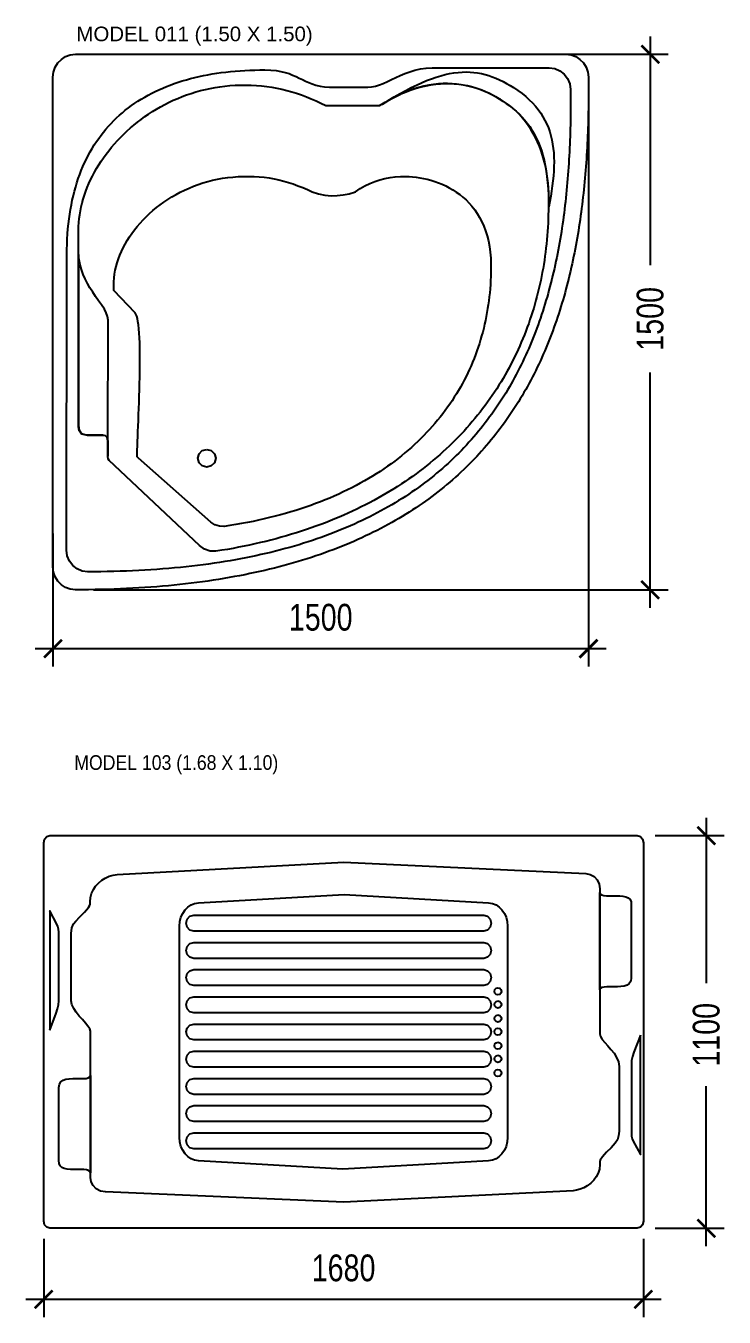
# Model space of a CAD drawing. Header units: millimetres. Extents: x 2134 to 13747, y 1479 to 10829.
# Drawn here: x 4373 to 6329, y 7196 to 10813 of the extents above; entities that cross this region are included whole.
import ezdxf
from ezdxf.enums import TextEntityAlignment as Align

# ---------------------------------------------------------------- set-up
doc = ezdxf.new("R2010")
doc.units = ezdxf.units.MM
doc.layers.add('dim', color=4, linetype='Continuous', lineweight=18)
doc.layers.add('dwgmodels.com', color=250, linetype='Continuous')
doc.layers.add('Text', color=3, linetype='Continuous', plot=False)
doc.styles.add('KOTE', font='romrust.shx', dxfattribs={"width": 0.8})
doc.styles.add('SN0', font='Arial')
doc.dimstyles.new('cad-block.com 50', dxfattribs={"dimscale": 50, "dimtxt": 1.5, "dimasz": 1, "dimexe": 1, "dimexo": 1, "dimgap": 1, "dimtad": 1, "dimdec": 0, "dimzin": 1, "dimdsep": 46, "dimtxsty": 'KOTE', "dimblk": 'ARCHTICK', "dimcen": 0, "dimdle": 1, "dimclrd": 4, "dimclre": 4, "dimclrt": 7, "dimadec": 0, "dimazin": 0, "dimtfac": 0.666667, "dimtdec": 0, "dimtix": 1, "dimtmove": 2, "dimatfit": 0, "dimfxl": 1, "dimtvp": 1, "dimtolj": 1, "dimarcsym": 0})

# ---------------------------------------------------------------- blocks, each defined once
blk = doc.blocks.new('Modelo 011')
at = {"color": 0}
for points in [[(0.248323, 0), (5.657193, 0), (5.71388, -0.006722), (5.765908, -0.025856), (5.811831, -0.055849), (5.8502, -0.095149), (5.879569, -0.142205), (5.89849, -0.195465), (5.905516, -0.253378), (5.905882, -0.296561), (5.906117, -0.339727), (5.906218, -0.382872), (5.906181, -0.425996), (5.906006, -0.469095), (5.90569, -0.512168), (5.90523, -0.555214), (5.904624, -0.598229), (5.903869, -0.641213), (5.902964, -0.684162), (5.901905, -0.727075), (5.900691, -0.769951), (5.899319, -0.812786), (5.897787, -0.855579), (5.896093, -0.898329), (5.894233, -0.941032), (5.892206, -0.983687), (5.890009, -1.026293), (5.88764, -1.068846), (5.885096, -1.111345), (5.882376, -1.153788), (5.879477, -1.196174), (5.876396, -1.238499), (5.873131, -1.280762), (5.86968, -1.322961), (5.86604, -1.365095), (5.86221, -1.40716), (5.858186, -1.449155), (5.853966, -1.491078), (5.849548, -1.532928), (5.84493, -1.574701), (5.840108, -1.616396), (5.835082, -1.658011), (5.829848, -1.699545), (5.824404, -1.740994), (5.818748, -1.782357), (5.812877, -1.823632), (5.806789, -1.864818), (5.800482, -1.905911), (5.793953, -1.94691), (5.7872, -1.987813), (5.780221, -2.028619), (5.773012, -2.069324), (5.765573, -2.109927), (5.7579, -2.150427), (5.749991, -2.19082), (5.741843, -2.231105), (5.733455, -2.271281), (5.724824, -2.311344), (5.715948, -2.351293), (5.706823, -2.391127), (5.697449, -2.430842), (5.687822, -2.470437), (5.677941, -2.509911), (5.667802, -2.54926), (5.657403, -2.588484), (5.646743, -2.627579), (5.635818, -2.666545), (5.624627, -2.705378), (5.613166, -2.744078), (5.601434, -2.782641), (5.589428, -2.821067), (5.577147, -2.859352), (5.564586, -2.897496), (5.551745, -2.935495), (5.538621, -2.973349), (5.525211, -3.011054), (5.511513, -3.04861), (5.497524, -3.086014), (5.483243, -3.123263), (5.468667, -3.160357), (5.453794, -3.197293), (5.43862, -3.234069), (5.423145, -3.270683), (5.407365, -3.307132), (5.391278, -3.343416), (5.374882, -3.379532), (5.358174, -3.415478), (5.341152, -3.451252), (5.323814, -3.486852), (5.306158, -3.522276), (5.28818, -3.557522), (5.269878, -3.592588), (5.251251, -3.627472), (5.232296, -3.662172), (5.21301, -3.696686), (5.193391, -3.731012), (5.173438, -3.765149), (5.153146, -3.799093), (5.132514, -3.832843), (5.11154, -3.866397), (5.090222, -3.899754), (5.068556, -3.93291), (5.046541, -3.965865), (5.024174, -3.998615), (5.001452, -4.03116), (4.978374, -4.063496), (4.954938, -4.095623), (4.93114, -4.127537), (4.906978, -4.159238), (4.88245, -4.190723), (4.857554, -4.221989), (4.832288, -4.253036), (4.806648, -4.283861), (4.780632, -4.314462), (4.754239, -4.344837), (4.727466, -4.374984), (4.70031, -4.404901), (4.672769, -4.434586), (4.644841, -4.464037), (4.616523, -4.493252), (4.587813, -4.522229), (4.558709, -4.550966), (4.529208, -4.579462), (4.499308, -4.607713), (4.469006, -4.635718), (4.4383, -4.663476), (4.407189, -4.690983), (4.375668, -4.718239), (4.343737, -4.745241), (4.311393, -4.771986), (4.278632, -4.798474), (4.245454, -4.824702), (4.211855, -4.850667), (4.177834, -4.876369), (4.143387, -4.901805), (4.108513, -4.926973), (4.073209, -4.951871), (4.037473, -4.976497), (4.001302, -5.00085), (3.964695, -5.024926), (3.927648, -5.048724), (3.890159, -5.072242), (3.852226, -5.095479), (3.813847, -5.118431), (3.775019, -5.141098), (3.735739, -5.163476), (3.696007, -5.185565), (3.655818, -5.207362), (3.615171, -5.228864), (3.574064, -5.250071), (3.532493, -5.27098), (3.490458, -5.291589), (3.447954, -5.311896), (3.404981, -5.331899), (3.361535, -5.351597), (3.317614, -5.370986), (3.273216, -5.390065), (3.228338, -5.408832), (3.182979, -5.427286), (3.137135, -5.445423), (3.090805, -5.463243), (3.043986, -5.480743), (2.996675, -5.49792), (2.948871, -5.514774), (2.90057, -5.531302), (2.851771, -5.547502), (2.802472, -5.563372), (2.752669, -5.57891), (2.70236, -5.594114), (2.651544, -5.608983), (2.600217, -5.623513), (2.548378, -5.637703), (2.496024, -5.651552), (2.443152, -5.665057), (2.389761, -5.678215), (2.335847, -5.691026), (2.281409, -5.703487), (2.226444, -5.715596), (2.17095, -5.727351), (2.114925, -5.73875), (2.058365, -5.749791), (2.00127, -5.760472), (1.943635, -5.770791), (1.88546, -5.780747), (1.826741, -5.790336), (1.767476, -5.799558), (1.707663, -5.80841), (1.6473, -5.816889), (1.586384, -5.824995), (1.524913, -5.832725), (1.462884, -5.840077), (1.400295, -5.847049), (1.337144, -5.853639), (1.273428, -5.859846), (1.209146, -5.865666), (1.144293, -5.871099), (1.078869, -5.876141), (1.012871, -5.880792), (0.946297, -5.885049), (0.879143, -5.888909), (0.811408, -5.892372), (0.74309, -5.895435), (0.674186, -5.898097), (0.604693, -5.900354), (0.53461, -5.902205), (0.463934, -5.903649), (0.392662, -5.904682), (0.320792, -5.905304), (0.248323, -5.905512), (0.248323, -5.905512), (0.191566, -5.898789), (0.139369, -5.879656), (0.093252, -5.849664), (0.054735, -5.810363), (0.025341, -5.763307), (0.006588, -5.710045), (0, -5.65213), (0, -5.65213), (0, -0.253378), (0.006588, -0.195463), (0.025339, -0.142201), (0.054733, -0.095146), (0.093249, -0.055846), (0.139366, -0.025855), (0.191564, -0.006722), (0.248323, 0)], [(2.336307, -0.171905), (2.401964, -0.173863), (2.460624, -0.179494), (2.513182, -0.188294), (2.560537, -0.199762), (2.603583, -0.213394), (2.643217, -0.228686), (2.680337, -0.245137), (2.715837, -0.262243), (2.750614, -0.2795), (2.785565, -0.296407), (2.821586, -0.31246), (2.859574, -0.327155), (2.900424, -0.339991), (2.945034, -0.350464), (2.994299, -0.35807), (3.049116, -0.362308), (3.110382, -0.362673), (3.471323, -0.362681), (3.513734, -0.359573), (3.556255, -0.350869), (3.599181, -0.337502), (3.642806, -0.320404), (3.687425, -0.300509), (3.733332, -0.278748), (3.78082, -0.256054), (3.830185, -0.233361), (3.881721, -0.2116), (3.935722, -0.191704), (3.992482, -0.174606), (4.052296, -0.161238), (4.115459, -0.152534), (4.182264, -0.149425), (5.473823, -0.149425), (5.535668, -0.157981), (5.591238, -0.182103), (5.638369, -0.219472), (5.6749, -0.267768), (5.698665, -0.324672), (5.707504, -0.387866), (5.707867, -0.431097), (5.708089, -0.474308), (5.708168, -0.517498), (5.708101, -0.560665), (5.707885, -0.603805), (5.707518, -0.646916), (5.706997, -0.689997), (5.706319, -0.733045), (5.705482, -0.776058), (5.704483, -0.819034), (5.703319, -0.86197), (5.701988, -0.904863), (5.700487, -0.947713), (5.698813, -0.990516), (5.696963, -1.03327), (5.694935, -1.075973), (5.692727, -1.118623), (5.690335, -1.161218), (5.687757, -1.203754), (5.68499, -1.24623), (5.682032, -1.288644), (5.678879, -1.330994), (5.675529, -1.373276), (5.67198, -1.41549), (5.668229, -1.457632), (5.664273, -1.4997), (5.660109, -1.541692), (5.655735, -1.583606), (5.651148, -1.62544), (5.646345, -1.66719), (5.641324, -1.708856), (5.636082, -1.750435), (5.630616, -1.791924), (5.624924, -1.833321), (5.619003, -1.874624), (5.61285, -1.915831), (5.606463, -1.956939), (5.599839, -1.997946), (5.592975, -2.03885), (5.585869, -2.079649), (5.578517, -2.12034), (5.570918, -2.160921), (5.563068, -2.20139), (5.554965, -2.241744), (5.546606, -2.281982), (5.537989, -2.3221), (5.529111, -2.362098), (5.519968, -2.401971), (5.510559, -2.44172), (5.500881, -2.48134), (5.490931, -2.520829), (5.480707, -2.560186), (5.470205, -2.599409), (5.459423, -2.638494), (5.448359, -2.677439), (5.437009, -2.716243), (5.425371, -2.754904), (5.413443, -2.793418), (5.401221, -2.831783), (5.388703, -2.869998), (5.375887, -2.90806), (5.362769, -2.945966), (5.349347, -2.983715), (5.335618, -3.021305), (5.32158, -3.058732), (5.30723, -3.095995), (5.292565, -3.133091), (5.277583, -3.170019), (5.26228, -3.206775), (5.246655, -3.243358), (5.230704, -3.279766), (5.214425, -3.315996), (5.197815, -3.352045), (5.180872, -3.387912), (5.163592, -3.423594), (5.145974, -3.459089), (5.128014, -3.494396), (5.109709, -3.52951), (5.091058, -3.564431), (5.072057, -3.599156), (5.052704, -3.633682), (5.032996, -3.668008), (5.01293, -3.702132), (4.992504, -3.73605), (4.971715, -3.76976), (4.95056, -3.803262), (4.929037, -3.836551), (4.907143, -3.869626), (4.884875, -3.902485), (4.86223, -3.935125), (4.839207, -3.967544), (4.815801, -3.99974), (4.792012, -4.03171), (4.767835, -4.063453), (4.743268, -4.094966), (4.718309, -4.126246), (4.692955, -4.157292), (4.667203, -4.188101), (4.64105, -4.218671), (4.614494, -4.249), (4.587533, -4.279085), (4.560162, -4.308924), (4.532381, -4.338516), (4.504185, -4.367856), (4.475573, -4.396944), (4.446542, -4.425778), (4.417088, -4.454354), (4.387211, -4.48267), (4.356905, -4.510725), (4.32617, -4.538516), (4.295002, -4.566041), (4.263399, -4.593297), (4.231357, -4.620282), (4.198875, -4.646994), (4.16595, -4.673431), (4.132578, -4.699591), (4.098758, -4.72547), (4.064486, -4.751068), (4.029761, -4.776381), (3.994578, -4.801408), (3.958936, -4.826145), (3.922831, -4.850592), (3.886262, -4.874745), (3.849226, -4.898602), (3.811719, -4.922161), (3.773739, -4.94542), (3.735284, -4.968377), (3.696351, -4.991029), (3.656936, -5.013374), (3.617038, -5.035409), (3.576654, -5.057133), (3.535781, -5.078544), (3.494416, -5.099638), (3.452557, -5.120414), (3.410201, -5.140869), (3.367345, -5.161001), (3.323987, -5.180808), (3.280124, -5.200288), (3.235753, -5.219438), (3.190872, -5.238256), (3.145477, -5.25674), (3.099567, -5.274888), (3.053139, -5.292696), (3.006189, -5.310164), (2.958716, -5.327289), (2.910716, -5.344068), (2.862187, -5.360499), (2.813126, -5.37658), (2.763531, -5.392309), (2.713398, -5.407683), (2.662726, -5.4227), (2.611511, -5.437358), (2.559751, -5.451655), (2.507443, -5.465588), (2.454584, -5.479155), (2.401173, -5.492354), (2.347205, -5.505183), (2.292678, -5.517639), (2.237591, -5.52972), (2.181939, -5.541423), (2.125721, -5.552748), (2.068933, -5.56369), (2.011573, -5.574248), (1.953639, -5.58442), (1.895127, -5.594204), (1.836035, -5.603596), (1.776361, -5.612596), (1.716101, -5.6212), (1.655253, -5.629407), (1.593814, -5.637213), (1.531782, -5.644618), (1.469153, -5.651618), (1.405926, -5.658211), (1.342097, -5.664395), (1.277665, -5.670169), (1.212625, -5.675528), (1.146976, -5.680472), (1.080714, -5.684998), (1.013838, -5.689104), (0.946344, -5.692787), (0.87823, -5.696045), (0.809493, -5.698876), (0.74013, -5.701278), (0.670139, -5.703248), (0.599517, -5.704784), (0.528261, -5.705885), (0.456369, -5.706546), (0.383838, -5.706767), (0.383838, -5.706767), (0.321899, -5.698212), (0.266114, -5.674092), (0.218766, -5.636725), (0.182136, -5.58843), (0.158506, -5.531524), (0.150157, -5.468326), (0.152775, -2.213492), (0.153334, -2.153702), (0.154907, -2.094876), (0.157489, -2.037011), (0.161073, -1.980101), (0.165651, -1.924145), (0.171219, -1.869139), (0.177768, -1.81508), (0.185293, -1.761964), (0.193786, -1.709789), (0.203242, -1.658549), (0.213653, -1.608244), (0.225013, -1.558868), (0.237315, -1.510419), (0.250552, -1.462893), (0.264719, -1.416288), (0.279808, -1.370599), (0.295813, -1.325823), (0.312726, -1.281957), (0.330542, -1.238999), (0.349255, -1.196943), (0.368856, -1.155788), (0.38934, -1.115529), (0.4107, -1.076164), (0.432929, -1.037688), (0.456021, -1.0001), (0.479969, -0.963394), (0.504766, -0.927569), (0.530407, -0.892621), (0.556884, -0.858546), (0.58419, -0.82534), (0.612319, -0.793002), (0.641265, -0.761527), (0.67102, -0.730912), (0.701579, -0.701154), (0.732934, -0.672249), (0.765078, -0.644194), (0.798007, -0.616986), (0.831711, -0.590621), (0.866186, -0.565096), (0.901424, -0.540408), (0.937419, -0.516554), (0.974164, -0.493529), (1.011653, -0.471331), (1.049878, -0.449957), (1.088834, -0.429402), (1.128513, -0.409665), (1.16891, -0.39074), (1.210016, -0.372626), (1.251827, -0.355318), (1.294335, -0.338814), (1.337533, -0.32311), (1.381415, -0.308203), (1.425974, -0.294089), (1.471204, -0.280765), (1.517098, -0.268227), (1.56365, -0.256473), (1.610852, -0.2455), (1.658699, -0.235302), (1.707182, -0.225879), (1.756297, -0.217225), (1.806036, -0.209338), (1.856393, -0.202215), (1.907361, -0.195851), (1.958933, -0.190244), (2.011104, -0.185391), (2.063865, -0.181288), (2.117211, -0.177931), (2.171134, -0.175318), (2.225629, -0.173445), (2.280689, -0.172308), (2.336307, -0.171905), (2.336307, -0.171905)], [(3.63022, -0.553952), (3.698293, -0.51087), (3.764274, -0.47077), (3.82824, -0.433604), (3.89027, -0.399325), (3.950443, -0.367887), (4.008837, -0.339242), (4.06553, -0.313344), (4.1206, -0.290144), (4.174127, -0.269597), (4.226189, -0.251655), (4.276863, -0.236271), (4.326229, -0.223398), (4.374364, -0.21299), (4.421348, -0.204998), (4.467259, -0.199376), (4.512174, -0.196077), (4.556173, -0.195053), (4.599333, -0.196258), (4.641734, -0.199645), (4.683454, -0.205167), (4.72457, -0.212776), (4.765162, -0.222426), (4.805308, -0.234069), (4.845087, -0.247659), (4.884576, -0.263148), (4.923854, -0.280489), (4.962999, -0.299636), (5.002091, -0.320541), (5.041206, -0.343157), (5.080425, -0.367437), (5.128176, -0.399399), (5.172794, -0.432263), (5.214354, -0.466037), (5.252931, -0.500725), (5.2886, -0.536335), (5.321436, -0.572872), (5.351514, -0.610343), (5.378908, -0.648754), (5.403695, -0.688111), (5.425949, -0.72842), (5.445745, -0.769688), (5.463158, -0.811921), (5.478262, -0.855125), (5.491134, -0.899306), (5.501847, -0.944471), (5.510478, -0.990625), (5.5171, -1.037775), (5.521789, -1.085927), (5.52462, -1.135087), (5.525668, -1.185262), (5.525008, -1.236458), (5.522715, -1.28868), (5.518863, -1.341936), (5.513528, -1.396231), (5.506785, -1.451572), (5.498709, -1.507965), (5.489375, -1.565415), (5.478858, -1.62393), (5.467232, -1.683515), (5.467232, -1.683515), (5.468997, -1.631484), (5.469281, -1.579185), (5.468046, -1.526716), (5.465256, -1.474173), (5.460872, -1.421656), (5.454858, -1.369261), (5.447176, -1.317086), (5.437789, -1.265229), (5.426659, -1.213788), (5.413749, -1.16286), (5.399022, -1.112542), (5.38244, -1.062933), (5.363966, -1.01413), (5.343563, -0.966231), (5.321193, -0.919333), (5.296819, -0.873534), (5.270403, -0.828932), (5.241909, -0.785624), (5.211299, -0.743708), (5.178534, -0.703282), (5.143579, -0.664443), (5.106396, -0.627289), (5.066947, -0.591918), (5.025196, -0.558427), (4.981103, -0.526914), (4.934634, -0.497476), (4.895058, -0.474739), (4.854603, -0.453173), (4.813272, -0.43288), (4.771071, -0.413963), (4.728002, -0.396525), (4.68407, -0.380669), (4.639278, -0.366498), (4.593631, -0.354114), (4.547132, -0.343619), (4.499786, -0.335118), (4.451597, -0.328712), (4.402567, -0.324504), (4.352703, -0.322597), (4.302006, -0.323094), (4.250482, -0.326098), (4.198134, -0.33171), (4.144966, -0.340035), (4.090983, -0.351174), (4.036187, -0.365231), (3.980584, -0.382309), (3.924177, -0.402509), (3.866969, -0.425935), (3.808966, -0.45269), (3.750171, -0.482876), (3.690588, -0.516596), (3.63022, -0.553952), (3.63022, -0.553952)], [(2.064602, -0.340181), (2.125213, -0.338966), (2.184754, -0.339735), (2.243313, -0.342451), (2.30098, -0.347077), (2.357843, -0.353575), (2.413993, -0.36191), (2.469519, -0.372042), (2.524508, -0.383937), (2.579052, -0.397556), (2.633239, -0.412862), (2.687157, -0.429819), (2.740897, -0.44839), (2.794548, -0.468536), (2.848198, -0.490222), (2.901937, -0.51341), (2.955854, -0.538064), (3.010039, -0.564145), (3.602704, -0.564145), (3.662386, -0.527854), (3.721402, -0.494731), (3.779747, -0.464715), (3.837413, -0.437745), (3.894394, -0.413759), (3.950684, -0.392695), (4.006275, -0.374492), (4.061162, -0.359088), (4.115337, -0.346422), (4.168794, -0.336431), (4.221526, -0.329054), (4.273527, -0.32423), (4.32479, -0.321897), (4.375308, -0.321993), (4.425075, -0.324457), (4.474084, -0.329226), (4.522329, -0.33624), (4.569803, -0.345436), (4.616499, -0.356754), (4.66241, -0.370131), (4.707531, -0.385505), (4.751854, -0.402816), (4.795373, -0.422001), (4.838081, -0.442999), (4.879972, -0.465748), (4.921132, -0.489948), (4.960991, -0.515037), (4.999526, -0.541108), (5.03671, -0.568256), (5.072522, -0.596577), (5.106935, -0.626165), (5.139926, -0.657115), (5.171471, -0.689522), (5.201545, -0.723481), (5.230124, -0.759087), (5.257185, -0.796434), (5.282701, -0.835617), (5.30665, -0.876732), (5.329007, -0.919873), (5.349748, -0.965135), (5.368849, -1.012612), (5.386284, -1.062401), (5.402031, -1.114595), (5.416065, -1.169289), (5.428361, -1.226579), (5.438895, -1.286558), (5.447643, -1.349323), (5.454581, -1.414968), (5.459685, -1.483587), (5.462929, -1.555276), (5.464291, -1.63013), (5.464291, -1.63013), (5.464295, -1.676745), (5.463803, -1.723254), (5.462815, -1.769653), (5.46133, -1.815939), (5.459347, -1.862109), (5.456865, -1.908159), (5.453885, -1.954085), (5.450404, -1.999884), (5.446424, -2.045553), (5.441942, -2.091088), (5.436958, -2.136486), (5.431472, -2.181743), (5.425482, -2.226855), (5.418989, -2.271819), (5.411991, -2.316633), (5.404487, -2.361291), (5.396478, -2.405791), (5.387963, -2.450129), (5.378939, -2.494303), (5.369408, -2.538307), (5.359369, -2.582139), (5.34882, -2.625796), (5.337761, -2.669274), (5.326191, -2.712568), (5.31411, -2.755677), (5.301517, -2.798597), (5.288411, -2.841323), (5.274791, -2.883852), (5.260658, -2.926182), (5.24601, -2.968308), (5.230846, -3.010228), (5.215166, -3.051937), (5.198969, -3.093432), (5.182255, -3.134709), (5.165022, -3.175766), (5.147271, -3.216598), (5.129, -3.257203), (5.110209, -3.297576), (5.090897, -3.337715), (5.071063, -3.377615), (5.050707, -3.417273), (5.029828, -3.456687), (5.008425, -3.495851), (4.986498, -3.534764), (4.964046, -3.573421), (4.941069, -3.611818), (4.917564, -3.649953), (4.893533, -3.687823), (4.868974, -3.725422), (4.843887, -3.762749), (4.81827, -3.799799), (4.792124, -3.836569), (4.765447, -3.873055), (4.738239, -3.909255), (4.7105, -3.945164), (4.682227, -3.980779), (4.653422, -4.016097), (4.624082, -4.051115), (4.594208, -4.085827), (4.563799, -4.120232), (4.532854, -4.154326), (4.501372, -4.188105), (4.469353, -4.221566), (4.436796, -4.254705), (4.4037, -4.287519), (4.370065, -4.320004), (4.33589, -4.352157), (4.301174, -4.383975), (4.265917, -4.415453), (4.230118, -4.446589), (4.193776, -4.477378), (4.15689, -4.507819), (4.11946, -4.537906), (4.081486, -4.567636), (4.042966, -4.597007), (4.0039, -4.626015), (3.964287, -4.654655), (3.924127, -4.682925), (3.883418, -4.710821), (3.84216, -4.73834), (3.800353, -4.765478), (3.757996, -4.792231), (3.715088, -4.818597), (3.671628, -4.844572), (3.627615, -4.870152), (3.58305, -4.895333), (3.537931, -4.920113), (3.492258, -4.944488), (3.44603, -4.968454), (3.399246, -4.992008), (3.351905, -5.015147), (3.304008, -5.037866), (3.255553, -5.060163), (3.206539, -5.082033), (3.156966, -5.103475), (3.106833, -5.124483), (3.05614, -5.145055), (3.004886, -5.165187), (2.95307, -5.184875), (2.900691, -5.204116), (2.847749, -5.222908), (2.794244, -5.241245), (2.740173, -5.259125), (2.685538, -5.276544), (2.630336, -5.293499), (2.574568, -5.309986), (2.518233, -5.326002), (2.461329, -5.341543), (2.403857, -5.356606), (2.345815, -5.371187), (2.287204, -5.385283), (2.228022, -5.398891), (2.168268, -5.412006), (2.107942, -5.424626), (2.047044, -5.436746), (1.985572, -5.448365), (1.923526, -5.459477), (1.860905, -5.470079), (1.797708, -5.480169), (1.797708, -5.480169), (1.734654, -5.478881), (1.671601, -5.458239), (1.614972, -5.41824), (0.620921, -4.479567), (0.610003, -4.459288), (0.60696, -4.436331), (0.606582, -4.413724), (0.606063, -4.262295), (0.598946, -4.226666), (0.57967, -4.206589), (0.550897, -4.200267), (0.364657, -4.200031), (0.31601, -4.186116), (0.290232, -4.152224), (0.28189, -4.109897), (0.282303, -1.94161), (0.28314, -1.89861), (0.285621, -1.855504), (0.289724, -1.812327), (0.295424, -1.769115), (0.302701, -1.725902), (0.311531, -1.682724), (0.321893, -1.639615), (0.333763, -1.596612), (0.347119, -1.553749), (0.361939, -1.511061), (0.3782, -1.468583), (0.395879, -1.426351), (0.414955, -1.3844), (0.435404, -1.342765), (0.457204, -1.30148), (0.480333, -1.260582), (0.504769, -1.220106), (0.530488, -1.180086), (0.557468, -1.140558), (0.585686, -1.101556), (0.615121, -1.063117), (0.64575, -1.025275), (0.67755, -0.988065), (0.710499, -0.951522), (0.744573, -0.915682), (0.779752, -0.88058), (0.816012, -0.846251), (0.853331, -0.812731), (0.891685, -0.780053), (0.931054, -0.748254), (0.971414, -0.717368), (1.012743, -0.687431), (1.055018, -0.658478), (1.098217, -0.630545), (1.142317, -0.603665), (1.187296, -0.577875), (1.233131, -0.553209), (1.2798, -0.529703), (1.32728, -0.507392), (1.37555, -0.48631), (1.424585, -0.466494), (1.474365, -0.447978), (1.524866, -0.430798), (1.576066, -0.414989), (1.627942, -0.400585), (1.680472, -0.387622), (1.733633, -0.376135), (1.787404, -0.366159), (1.84176, -0.35773), (1.896681, -0.350883), (1.952143, -0.345652), (2.008125, -0.342073), (2.064602, -0.340181), (2.064602, -0.340181)], [(2.100838, -1.346889), (2.159808, -1.345977), (2.217533, -1.347252), (2.274142, -1.350665), (2.329763, -1.356166), (2.384523, -1.363705), (2.438552, -1.373232), (2.491978, -1.384699), (2.544928, -1.398054), (2.59753, -1.413247), (2.649914, -1.430231), (2.702207, -1.448953), (2.754537, -1.469365), (2.807033, -1.491417), (2.859823, -1.515059), (2.859823, -1.515059), (2.927304, -1.537104), (2.997938, -1.554407), (3.070157, -1.560547), (3.132451, -1.557693), (3.199252, -1.551389), (3.267868, -1.538292), (3.33561, -1.515059), (3.38642, -1.48117), (3.438905, -1.451398), (3.492806, -1.425622), (3.547866, -1.40372), (3.603828, -1.385571), (3.660433, -1.371055), (3.717425, -1.360049), (3.774545, -1.352434), (3.831537, -1.348088), (3.888141, -1.346889), (3.926435, -1.348081), (3.965547, -1.35077), (4.005341, -1.355007), (4.045675, -1.360847), (4.086411, -1.36834), (4.127409, -1.377539), (4.16853, -1.388497), (4.209635, -1.401267), (4.250585, -1.4159), (4.291239, -1.43245), (4.331459, -1.450968), (4.371105, -1.471507), (4.410039, -1.494119), (4.44812, -1.518858), (4.485209, -1.545775), (4.521167, -1.574922), (4.555855, -1.606353), (4.589134, -1.640119), (4.620863, -1.676274), (4.650904, -1.714868), (4.679118, -1.755956), (4.705364, -1.79959), (4.729504, -1.845821), (4.751398, -1.894702), (4.770907, -1.946286), (4.787892, -2.000625), (4.802213, -2.057772), (4.813732, -2.117779), (4.822307, -2.180698), (4.827802, -2.246583), (4.830075, -2.315484), (4.830075, -2.315484), (4.830136, -2.360743), (4.829525, -2.405867), (4.828241, -2.450851), (4.826283, -2.49569), (4.82365, -2.540377), (4.820341, -2.584906), (4.816355, -2.629273), (4.81169, -2.673471), (4.806345, -2.717496), (4.800321, -2.76134), (4.793614, -2.804999), (4.786225, -2.848467), (4.778152, -2.891739), (4.769394, -2.934808), (4.75995, -2.977669), (4.749819, -3.020316), (4.738999, -3.062744), (4.727491, -3.104947), (4.715292, -3.14692), (4.702401, -3.188656), (4.688818, -3.23015), (4.674542, -3.271397), (4.659571, -3.31239), (4.643903, -3.353125), (4.627539, -3.393595), (4.610478, -3.433794), (4.592716, -3.473718), (4.574255, -3.513361), (4.555093, -3.552716), (4.535228, -3.591779), (4.51466, -3.630543), (4.493387, -3.669003), (4.471409, -3.707154), (4.448724, -3.744989), (4.425331, -3.782503), (4.401229, -3.81969), (4.376417, -3.856545), (4.350895, -3.893062), (4.32466, -3.929235), (4.297712, -3.965059), (4.270049, -4.000528), (4.241672, -4.035636), (4.212577, -4.070378), (4.182765, -4.104748), (4.152235, -4.138741), (4.120985, -4.172351), (4.089013, -4.205571), (4.05632, -4.238397), (4.022904, -4.270823), (3.988764, -4.302843), (3.953898, -4.334452), (3.918307, -4.365644), (3.881987, -4.396412), (3.84494, -4.426753), (3.807163, -4.456659), (3.768655, -4.486126), (3.729415, -4.515147), (3.689443, -4.543717), (3.648737, -4.571831), (3.607295, -4.599482), (3.565118, -4.626665), (3.522203, -4.653375), (3.47855, -4.679605), (3.434158, -4.70535), (3.389025, -4.730605), (3.343151, -4.755364), (3.296534, -4.77962), (3.249174, -4.803369), (3.201068, -4.826605), (3.152217, -4.849322), (3.102619, -4.871515), (3.052273, -4.893177), (3.001177, -4.914304), (2.949331, -4.934889), (2.896734, -4.954927), (2.843385, -4.974413), (2.789282, -4.99334), (2.734424, -5.011703), (2.678811, -5.029496), (2.622441, -5.046714), (2.565313, -5.063351), (2.507426, -5.079401), (2.448779, -5.094859), (2.389371, -5.109719), (2.329201, -5.123975), (2.268267, -5.137622), (2.206569, -5.150654), (2.144105, -5.163066), (2.080875, -5.174851), (2.016878, -5.186005), (1.952111, -5.196521), (1.886575, -5.206393), (1.886575, -5.206393), (1.835957, -5.205426), (1.785338, -5.189925), (1.739878, -5.159889), (0.941862, -4.455063), (0.930154, -4.437325), (0.929107, -4.421052), (0.92896, -4.405622), (0.930037, -4.364842), (0.931475, -4.319418), (0.933218, -4.269764), (0.935213, -4.216294), (0.937404, -4.159424), (0.939736, -4.099567), (0.942153, -4.037139), (0.9446, -3.972553), (0.947022, -3.906225), (0.949365, -3.838568), (0.951572, -3.769997), (0.953588, -3.700927), (0.955359, -3.631773), (0.956829, -3.562948), (0.957943, -3.494868), (0.958646, -3.427946), (0.958883, -3.362598), (0.958598, -3.299238), (0.957736, -3.23828), (0.956243, -3.180138), (0.954062, -3.125229), (0.951139, -3.073965), (0.947419, -3.026762), (0.942846, -2.984033), (0.937365, -2.946194), (0.930921, -2.913659), (0.923459, -2.886843), (0.914924, -2.866159), (0.90526, -2.852023), (0.90526, -2.852023), (0.669964, -2.605756), (0.670023, -2.549366), (0.671177, -2.507612), (0.674523, -2.465738), (0.680023, -2.423801), (0.687638, -2.381857), (0.697329, -2.339965), (0.709057, -2.298181), (0.722783, -2.256562), (0.738468, -2.215166), (0.756074, -2.174048), (0.775561, -2.133266), (0.796892, -2.092878), (0.820026, -2.05294), (0.844925, -2.013509), (0.87155, -1.974642), (0.899862, -1.936397), (0.929823, -1.898829), (0.961393, -1.861998), (0.994534, -1.825958), (1.029206, -1.790768), (1.065371, -1.756484), (1.102991, -1.723164), (1.142025, -1.690864), (1.182435, -1.659641), (1.224183, -1.629554), (1.26723, -1.600657), (1.311536, -1.573009), (1.357062, -1.546667), (1.403771, -1.521687), (1.451622, -1.498127), (1.500577, -1.476043), (1.550598, -1.455493), (1.601645, -1.436534), (1.65368, -1.419222), (1.706663, -1.403615), (1.760555, -1.38977), (1.815319, -1.377744), (1.870914, -1.367593), (1.927303, -1.359376), (1.984446, -1.353148), (2.042304, -1.348967), (2.100838, -1.346889), (2.100838, -1.346889)], [(0.606441, -4.429921), (0.606748, -4.268531), (0.609224, -2.933724), (0.602562, -2.891657), (0.588496, -2.851449), (0.567145, -2.81124), (0.534409, -2.764026), (0.501673, -2.717055), (0.469425, -2.670083), (0.438151, -2.622864), (0.40834, -2.575154), (0.38048, -2.526709), (0.355056, -2.477284), (0.332558, -2.426636), (0.313473, -2.374519), (0.298287, -2.320689), (0.28749, -2.264902), (0.281567, -2.206913), (0.281649, -4.093531), (0.287747, -4.145924), (0.315349, -4.18524), (0.375618, -4.200677), (0.5405, -4.200468), (0.576112, -4.205099), (0.597935, -4.224413), (0.606027, -4.267236), (0.606323, -4.306829), (0.606237, -4.360748), (0.606441, -4.429921)], [(1.696866, -4.356649), (1.746475, -4.37012), (1.781817, -4.405462), (1.795287, -4.455075), (1.781817, -4.504688), (1.746475, -4.540032), (1.696866, -4.553504), (1.647254, -4.540032), (1.611911, -4.504688), (1.598441, -4.455075), (1.611911, -4.405462), (1.647254, -4.37012), (1.696866, -4.356649)]]:
    blk.add_lwpolyline(points, dxfattribs=at)
blk = doc.blocks.new('_ArchTick')
at = {"color": 0, "linetype": 'ByBlock', "const_width": 0.15}
blk.add_lwpolyline([(-0.5, -0.5), (0.5, 0.5)], dxfattribs=at)
blk = doc.blocks.new('*D26')
at = {"layer": 'Defpoints', "color": 0, "transparency": 16777216}
for p in [(4512.4, 10733.7), (6122.3, 10733.7), (4512.4, 9233.7)]:
    blk.add_point(p, dxfattribs=at)
at = {"layer": 'dim', "color": 4, "lineweight": -2, "transparency": 16777216}
for p, q in [((6122.3, 10783.7), (6122.3, 10142.6)), ((4562.4, 10733.7), (6172.3, 10733.7)), ((6122.3, 9183.7), (6122.3, 9842.6)), ((4562.4, 9233.7), (6172.3, 9233.7))]:
    blk.add_line(p, q, dxfattribs=at)
at = {"layer": 'dim', "color": 4, "lineweight": -2, "transparency": 16777216, "xscale": 50, "yscale": 50, "zscale": 50}
for p, rotation in [((6122.3, 10733.7), 90), ((6122.3, 9233.7), 270)]:
    blk.add_blockref('_ArchTick', p, dxfattribs=dict(at, rotation=rotation))
at = {"layer": 'dim', "color": 7, "transparency": 16777216, "insert": (6122.3, 9992.6), "char_height": 75, "attachment_point": 5, "rotation": 90, "style": 'KOTE'}
blk.add_mtext('\\A1;1500', dxfattribs=at)
blk = doc.blocks.new('modelo 103')
at = {"color": 0}
for points in [[(-6.546, 2.165), (-0.068, 2.165), (-0.034, 2.154), (-0.009, 2.126), (0, 2.086), (0, -2.086), (-0.009, -2.126), (-0.034, -2.154), (-0.068, -2.165), (-6.546, -2.165), (-6.58, -2.154), (-6.605, -2.126), (-6.614, -2.086), (-6.614, 2.086), (-6.605, 2.126), (-6.58, 2.154), (-6.546, 2.165)], [(-5.802, 1.735), (-3.303, 1.873), (-0.635, 1.746), (-0.586, 1.736), (-0.545, 1.712), (-0.512, 1.676), (-0.49, 1.631), (-0.482, 1.578), (-0.482, -0.022), (-0.475, -0.052), (-0.455, -0.083), (-0.427, -0.118), (-0.393, -0.155), (-0.358, -0.194), (-0.324, -0.236), (-0.296, -0.282), (-0.276, -0.33), (-0.269, -0.382), (-0.269, -0.382), (-0.269, -1.095), (-0.274, -1.146), (-0.288, -1.19), (-0.311, -1.227), (-0.357, -1.277), (-0.407, -1.328), (-0.45, -1.376), (-0.476, -1.415), (-0.48, -1.433), (-0.481, -1.45), (-0.481, -1.463), (-0.486, -1.512), (-0.5, -1.557), (-0.521, -1.598), (-0.549, -1.636), (-0.582, -1.668), (-0.619, -1.696), (-0.658, -1.719), (-0.697, -1.736), (-0.737, -1.747), (-0.774, -1.752), (-3.303, -1.879), (-5.933, -1.765), (-5.989, -1.755), (-6.035, -1.73), (-6.07, -1.694), (-6.092, -1.652), (-6.099, -1.607), (-6.099, 0.009), (-6.106, 0.035), (-6.126, 0.064), (-6.153, 0.098), (-6.187, 0.135), (-6.222, 0.175), (-6.255, 0.216), (-6.283, 0.259), (-6.303, 0.302), (-6.311, 0.344), (-6.312, 1.084), (-6.303, 1.149), (-6.284, 1.19), (-6.26, 1.222), (-6.216, 1.268), (-6.163, 1.321), (-6.12, 1.373), (-6.109, 1.39), (-6.102, 1.409), (-6.1, 1.434), (-6.096, 1.482), (-6.085, 1.527), (-6.066, 1.569), (-6.041, 1.608), (-6.01, 1.642), (-5.974, 1.672), (-5.935, 1.697), (-5.892, 1.716), (-5.848, 1.729), (-5.802, 1.735)], [(-4.908, 1.423), (-3.299, 1.516), (-1.707, 1.423), (-1.665, 1.416), (-1.626, 1.4), (-1.591, 1.376), (-1.56, 1.345), (-1.534, 1.307), (-1.515, 1.264), (-1.503, 1.216), (-1.498, 1.165), (-1.498, -1.163), (-1.503, -1.214), (-1.515, -1.262), (-1.534, -1.305), (-1.56, -1.343), (-1.591, -1.374), (-1.626, -1.398), (-1.665, -1.414), (-1.707, -1.421), (-3.316, -1.514), (-4.908, -1.421), (-4.95, -1.414), (-4.989, -1.398), (-5.024, -1.374), (-5.055, -1.343), (-5.081, -1.305), (-5.1, -1.262), (-5.112, -1.214), (-5.116, -1.163), (-5.116, 1.165), (-5.112, 1.216), (-5.1, 1.264), (-5.081, 1.307), (-5.055, 1.345), (-5.024, 1.376), (-4.989, 1.4), (-4.95, 1.416), (-4.908, 1.423)], [(-0.482, 1.537), (-0.477, 1.521), (-0.461, 1.51), (-0.438, 1.504), (-0.409, 1.501), (-0.375, 1.501), (-0.338, 1.502), (-0.3, 1.502), (-0.262, 1.501), (-0.226, 1.498), (-0.194, 1.491), (-0.167, 1.479), (-0.147, 1.461), (-0.136, 1.435), (-0.134, 1.401), (-0.134, 1.401), (-0.134, 0.595), (-0.14, 0.56), (-0.156, 0.535), (-0.18, 0.517), (-0.211, 0.506), (-0.248, 0.499), (-0.287, 0.497), (-0.327, 0.496), (-0.366, 0.497), (-0.402, 0.497), (-0.434, 0.495), (-0.459, 0.49), (-0.476, 0.479), (-0.482, 0.463), (-0.482, 1.537)], [(-6.547, 0.018), (-6.475, 0.207), (-6.46, 0.253), (-6.451, 0.298), (-6.448, 0.344), (-6.448, 1.099), (-6.451, 1.133), (-6.458, 1.163), (-6.468, 1.189), (-6.547, 1.334), (-6.547, 0.018)], [(-4.959, 1.287), (-1.76, 1.287), (-1.719, 1.275), (-1.689, 1.243), (-1.678, 1.199), (-1.689, 1.155), (-1.719, 1.123), (-1.76, 1.111), (-4.959, 1.111), (-5.001, 1.123), (-5.03, 1.155), (-5.041, 1.199), (-5.03, 1.243), (-5.001, 1.275), (-4.959, 1.287)], [(-4.959, 0.987), (-1.76, 0.987), (-1.719, 0.975), (-1.689, 0.943), (-1.678, 0.899), (-1.689, 0.855), (-1.719, 0.823), (-1.76, 0.811), (-4.959, 0.811), (-5.001, 0.823), (-5.03, 0.855), (-5.041, 0.899), (-5.03, 0.943), (-5.001, 0.975), (-4.959, 0.987)], [(-4.959, 0.687), (-1.76, 0.687), (-1.719, 0.675), (-1.689, 0.643), (-1.678, 0.599), (-1.689, 0.555), (-1.719, 0.523), (-1.76, 0.511), (-4.959, 0.511), (-5.001, 0.523), (-5.03, 0.555), (-5.041, 0.599), (-5.03, 0.643), (-5.001, 0.675), (-4.959, 0.687)], [(-1.605, 0.487), (-1.585, 0.481), (-1.571, 0.467), (-1.566, 0.447), (-1.571, 0.428), (-1.585, 0.413), (-1.605, 0.408), (-1.625, 0.413), (-1.639, 0.428), (-1.644, 0.447), (-1.639, 0.467), (-1.625, 0.481), (-1.605, 0.487)], [(-4.959, 0.387), (-1.76, 0.387), (-1.719, 0.375), (-1.689, 0.343), (-1.678, 0.299), (-1.689, 0.255), (-1.719, 0.223), (-1.76, 0.211), (-4.959, 0.211), (-5.001, 0.223), (-5.03, 0.255), (-5.041, 0.299), (-5.03, 0.343), (-5.001, 0.375), (-4.959, 0.387)], [(-1.605, 0.342), (-1.585, 0.337), (-1.571, 0.322), (-1.566, 0.303), (-1.571, 0.283), (-1.585, 0.269), (-1.605, 0.263), (-1.625, 0.269), (-1.639, 0.283), (-1.644, 0.303), (-1.639, 0.322), (-1.625, 0.337), (-1.605, 0.342)], [(-1.605, 0.187), (-1.585, 0.181), (-1.571, 0.167), (-1.566, 0.147), (-1.571, 0.128), (-1.585, 0.113), (-1.605, 0.108), (-1.625, 0.113), (-1.639, 0.128), (-1.644, 0.147), (-1.639, 0.167), (-1.625, 0.181), (-1.605, 0.187)], [(-4.959, 0.087), (-1.76, 0.087), (-1.719, 0.075), (-1.689, 0.043), (-1.678, -0.001), (-1.689, -0.045), (-1.719, -0.077), (-1.76, -0.089), (-4.959, -0.089), (-5.001, -0.077), (-5.03, -0.045), (-5.041, -0.001), (-5.03, 0.043), (-5.001, 0.075), (-4.959, 0.087)], [(-1.605, 0.042), (-1.585, 0.037), (-1.571, 0.022), (-1.566, 0.003), (-1.571, -0.017), (-1.585, -0.031), (-1.605, -0.037), (-1.625, -0.031), (-1.639, -0.017), (-1.644, 0.003), (-1.639, 0.022), (-1.625, 0.037), (-1.605, 0.042)], [(-1.605, -0.113), (-1.585, -0.119), (-1.571, -0.133), (-1.566, -0.153), (-1.571, -0.172), (-1.585, -0.187), (-1.605, -0.192), (-1.625, -0.187), (-1.639, -0.172), (-1.644, -0.153), (-1.639, -0.133), (-1.625, -0.119), (-1.605, -0.113)], [(-0.033, -0.035), (-0.106, -0.224), (-0.121, -0.27), (-0.13, -0.315), (-0.133, -0.361), (-0.133, -1.116), (-0.13, -1.15), (-0.123, -1.18), (-0.113, -1.206), (-0.033, -1.351), (-0.033, -0.035)], [(-4.959, -0.213), (-1.76, -0.213), (-1.719, -0.225), (-1.689, -0.257), (-1.678, -0.301), (-1.689, -0.345), (-1.719, -0.377), (-1.76, -0.389), (-4.959, -0.389), (-5.001, -0.377), (-5.03, -0.345), (-5.041, -0.301), (-5.03, -0.257), (-5.001, -0.225), (-4.959, -0.213)], [(-1.605, -0.258), (-1.585, -0.263), (-1.571, -0.278), (-1.566, -0.297), (-1.571, -0.317), (-1.585, -0.331), (-1.605, -0.337), (-1.625, -0.331), (-1.639, -0.317), (-1.644, -0.297), (-1.639, -0.278), (-1.625, -0.263), (-1.605, -0.258)], [(-1.605, -0.413), (-1.585, -0.419), (-1.571, -0.433), (-1.566, -0.453), (-1.571, -0.472), (-1.585, -0.487), (-1.605, -0.492), (-1.625, -0.487), (-1.639, -0.472), (-1.644, -0.453), (-1.639, -0.433), (-1.625, -0.419), (-1.605, -0.413)], [(-6.099, -1.554), (-6.104, -1.538), (-6.119, -1.527), (-6.142, -1.521), (-6.172, -1.518), (-6.206, -1.518), (-6.242, -1.519), (-6.281, -1.519), (-6.319, -1.518), (-6.354, -1.515), (-6.387, -1.508), (-6.414, -1.496), (-6.434, -1.478), (-6.445, -1.452), (-6.446, -1.418), (-6.446, -1.418), (-6.446, -0.612), (-6.441, -0.577), (-6.425, -0.552), (-6.401, -0.534), (-6.369, -0.523), (-6.333, -0.517), (-6.294, -0.514), (-6.254, -0.514), (-6.215, -0.514), (-6.179, -0.514), (-6.147, -0.512), (-6.122, -0.507), (-6.105, -0.497), (-6.099, -0.48), (-6.099, -1.554)], [(-4.959, -0.513), (-1.76, -0.513), (-1.719, -0.525), (-1.689, -0.557), (-1.678, -0.601), (-1.689, -0.645), (-1.719, -0.677), (-1.76, -0.689), (-4.959, -0.689), (-5.001, -0.677), (-5.03, -0.645), (-5.041, -0.601), (-5.03, -0.557), (-5.001, -0.525), (-4.959, -0.513)], [(-4.959, -0.813), (-1.76, -0.813), (-1.719, -0.825), (-1.689, -0.857), (-1.678, -0.901), (-1.689, -0.945), (-1.719, -0.977), (-1.76, -0.989), (-4.959, -0.989), (-5.001, -0.977), (-5.03, -0.945), (-5.041, -0.901), (-5.03, -0.857), (-5.001, -0.825), (-4.959, -0.813)], [(-4.959, -1.113), (-1.76, -1.113), (-1.719, -1.125), (-1.689, -1.157), (-1.678, -1.201), (-1.689, -1.245), (-1.719, -1.277), (-1.76, -1.289), (-4.959, -1.289), (-5.001, -1.277), (-5.03, -1.245), (-5.041, -1.201), (-5.03, -1.157), (-5.001, -1.125), (-4.959, -1.113)]]:
    blk.add_lwpolyline(points, dxfattribs=at)
blk = doc.blocks.new('*D32')
at = {"layer": 'Defpoints', "color": 0, "transparency": 16777216}
for p in [(4423.3, 7465.6), (6103.3, 7465.6), (6103.3, 7246.4)]:
    blk.add_point(p, dxfattribs=at)
at = {"layer": 'dim', "color": 4, "lineweight": -2, "transparency": 16777216}
for p, q in [((4423.3, 7415.6), (4423.3, 7196.4)), ((6103.3, 7415.6), (6103.3, 7196.4)), ((4373.3, 7246.4), (6153.3, 7246.4))]:
    blk.add_line(p, q, dxfattribs=at)
at = {"layer": 'dim', "color": 4, "lineweight": -2, "transparency": 16777216, "xscale": 50, "yscale": 50, "zscale": 50, "rotation": 180}
blk.add_blockref('_ArchTick', (4423.3, 7246.4), dxfattribs=at)
at = {"layer": 'dim', "color": 4, "lineweight": -2, "transparency": 16777216, "xscale": 50, "yscale": 50, "zscale": 50}
blk.add_blockref('_ArchTick', (6103.3, 7246.4), dxfattribs=at)
at = {"layer": 'dim', "color": 7, "transparency": 16777216, "insert": (5263.3, 7333.9), "char_height": 75, "attachment_point": 5, "style": 'KOTE'}
blk.add_mtext('\\A1;1680', dxfattribs=at)
blk = doc.blocks.new('*D33')
at = {"layer": 'Defpoints', "color": 0, "transparency": 16777216}
for p in [(6086, 8545.4), (6086, 7445.4), (6279.4, 7445.4)]:
    blk.add_point(p, dxfattribs=at)
at = {"layer": 'dim', "color": 4, "lineweight": -2, "transparency": 16777216}
for p, q in [((6279.4, 8595.4), (6279.4, 8131.6)), ((6136, 8545.4), (6329.4, 8545.4)), ((6279.4, 7395.4), (6279.4, 7843.1)), ((6136, 7445.4), (6329.4, 7445.4))]:
    blk.add_line(p, q, dxfattribs=at)
at = {"layer": 'dim', "color": 4, "lineweight": -2, "transparency": 16777216, "xscale": 50, "yscale": 50, "zscale": 50}
for p, rotation in [((6279.4, 8545.4), 90), ((6279.4, 7445.4), 270)]:
    blk.add_blockref('_ArchTick', p, dxfattribs=dict(at, rotation=rotation))
at = {"layer": 'dim', "color": 7, "transparency": 16777216, "insert": (6279.4, 7987.3), "char_height": 75, "attachment_point": 5, "rotation": 90, "style": 'KOTE'}
blk.add_mtext('\\A1;1100', dxfattribs=at)
blk = doc.blocks.new('*D70')
at = {"layer": 'Defpoints', "color": 0, "transparency": 16777216}
for p in [(5949.3, 10669.4), (4449.3, 9441.2), (5949.3, 9068.9)]:
    blk.add_point(p, dxfattribs=at)
at = {"layer": 'dim', "color": 4, "lineweight": -2, "transparency": 16777216}
for p, q in [((5949.3, 10619.4), (5949.3, 9018.9)), ((4449.3, 9391.2), (4449.3, 9018.9)), ((4399.3, 9068.9), (5999.3, 9068.9))]:
    blk.add_line(p, q, dxfattribs=at)
at = {"layer": 'dim', "color": 4, "lineweight": -2, "transparency": 16777216, "xscale": 50, "yscale": 50, "zscale": 50, "rotation": 180}
blk.add_blockref('_ArchTick', (4449.3, 9068.9), dxfattribs=at)
at = {"layer": 'dim', "color": 4, "lineweight": -2, "transparency": 16777216, "xscale": 50, "yscale": 50, "zscale": 50}
blk.add_blockref('_ArchTick', (5949.3, 9068.9), dxfattribs=at)
at = {"layer": 'dim', "color": 7, "transparency": 16777216, "insert": (5199.3, 9156.4), "char_height": 75, "attachment_point": 5, "style": 'KOTE'}
blk.add_mtext('\\A1;1500', dxfattribs=at)

msp = doc.modelspace()

# ---------------------------------------------------------------- block references
at = {"layer": 'dwgmodels.com'}
for name, p, xscale, yscale, zscale in [('Modelo 011', (4449.3, 10733.7), 253.9999918720003, 253.9999918720003, 253.9999918720003), ('modelo 103', (6103.3, 7995.4), 253.9998551596064, 253.9998551596064, 253.9998551596064)]:
    msp.add_blockref(name, p, dxfattribs=dict(at, xscale=xscale, yscale=yscale, zscale=zscale))

# ---------------------------------------------------------------- texts
at = {"layer": 'Text', "color": 7, "style": 'SN0'}
msp.add_text('MODEL 011 (1.50 X 1.50)', height=40.982, dxfattribs=at).set_placement((4845.9, 10790.8), align=Align.MIDDLE_CENTER)
at = {"layer": 'Text', "color": 7, "style": 'SN0', "width": 0.863315}
msp.add_text('MODEL 103 (1.68 X 1.10)', height=40.982, dxfattribs=at).set_placement((4794.7, 8749.9), align=Align.MIDDLE_CENTER)

# ---------------------------------------------------------------- dimensions: what is measured, and where the dimension line sits
at = {"layer": 'dim'}
for base, p1, p2, picture, middle in [((6122.3, 10733.7), (4512.4, 9233.7), (4512.4, 10733.7), '*D26', (6122.3, 9992.6)), ((6279.4, 7445.4), (6086, 8545.4), (6086, 7445.4), '*D33', (6279.4, 7987.3))]:
    dim = msp.add_linear_dim(base=base, p1=p1, p2=p2, angle=90, dimstyle='cad-block.com 50', dxfattribs=at)
    dim.commit()
    dim.dimension.update_dxf_attribs({"geometry": picture, "text_midpoint": middle, "dimtype": 160})
for base, p1, p2, picture, middle in [((5949.3, 9068.9), (4449.3, 9441.2), (5949.3, 10669.4), '*D70', (5199.3, 9156.4)), ((6103.3, 7246.4), (4423.3, 7465.6), (6103.3, 7465.6), '*D32', (5263.3, 7333.9))]:
    dim = msp.add_linear_dim(base=base, p1=p1, p2=p2, dimstyle='cad-block.com 50', dxfattribs=at)
    dim.commit()
    dim.dimension.update_dxf_attribs({"geometry": picture, "text_midpoint": middle})

doc.saveas('drawing.dxf')
